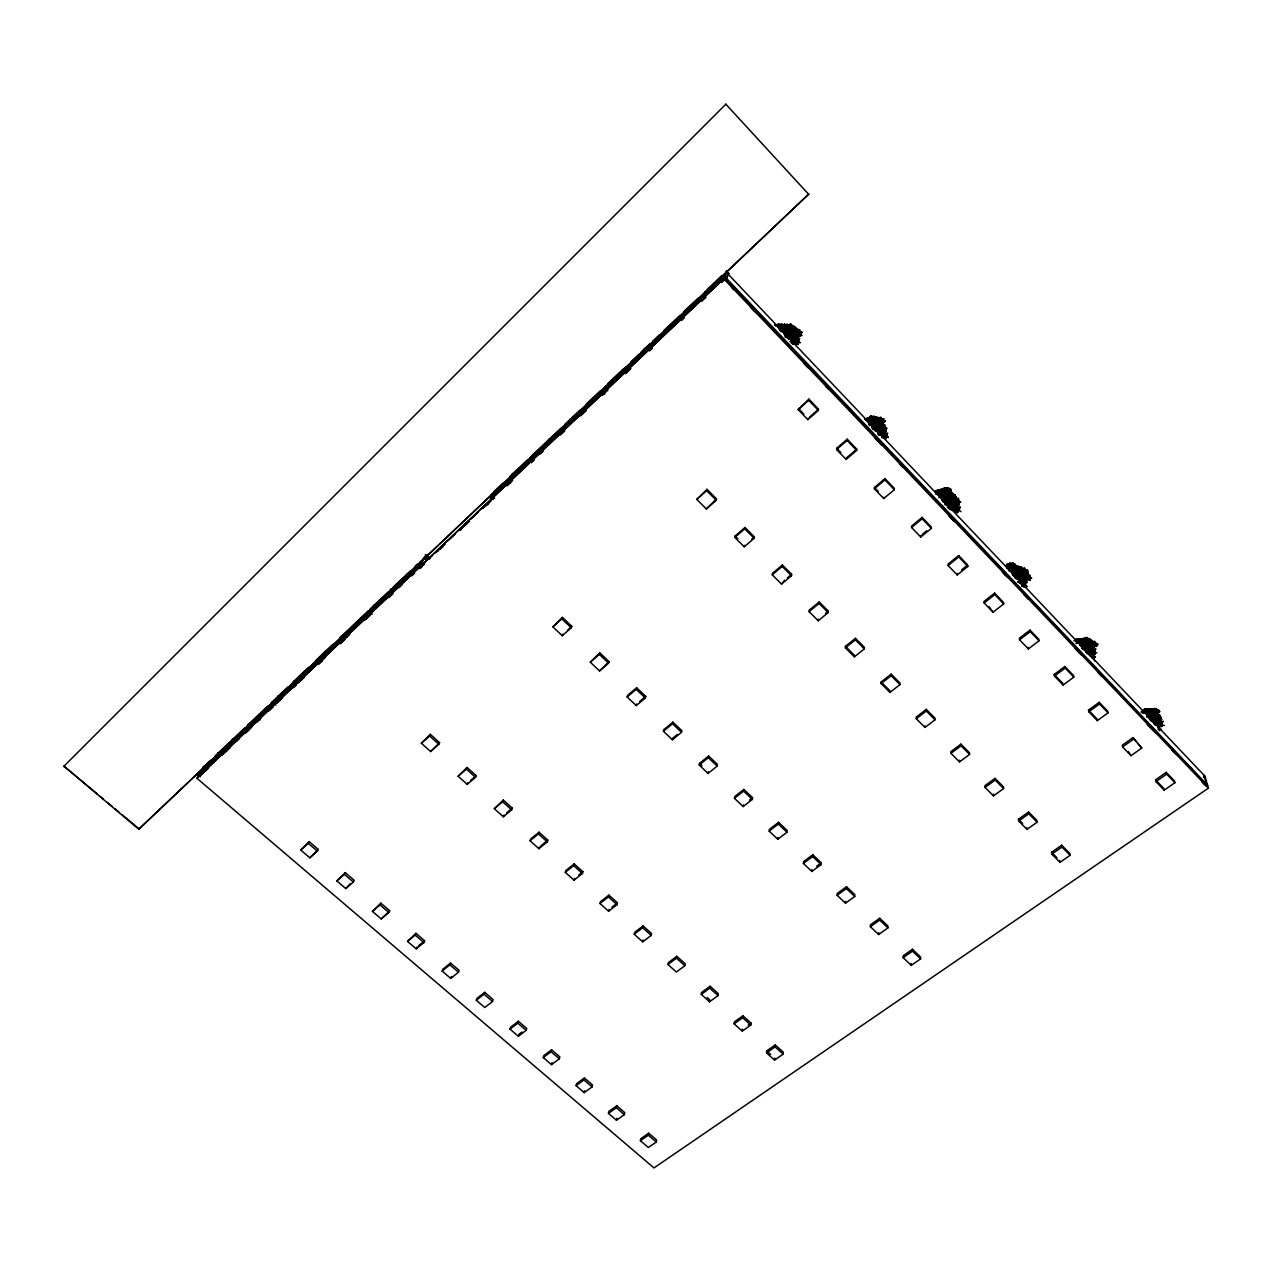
<?xml version="1.0" encoding="UTF-8"?>
<svg xmlns="http://www.w3.org/2000/svg" width="1272" height="1272" viewBox="0 0 1272 1272"><rect width="100%" height="100%" fill="white"/><g stroke="black" fill="none" stroke-linecap="round" stroke-linejoin="round"><path stroke-width="1.5" d="M899.972 684.606L899.972 683L891.147 674.128L881.13 681.967L881.099 683.573L889.939 692.413L899.972 684.606L891.131 675.734L891.147 674.128M1147.36 710.205L1147.137 716.279L1146.931 713.751L1151.112 714.705L1146.962 715.214L1148.171 708.949L1145.134 708.758M1148.743 708.695L1144.132 709.267L1151.319 708.806M1154.579 719.984L1154.499 724.738L1153.307 719.952L1156.137 717.758L1153.354 719.952M894.311 489.704L894.327 488.353L884.978 478.59L874.436 487.478L874.389 488.83L883.738 498.545L894.311 489.704L884.946 479.926L884.978 478.59M784.506 333.55L784.904 327.349M889.939 692.413L889.955 690.791L881.13 681.967M887.92 927.908L887.936 926.032L879.715 918.225L870.43 924.839L870.382 926.716L878.634 934.507L887.92 927.908L879.683 920.101L879.715 918.225M1161.797 726.503C1158.283 714.021 1162.656 733.88 1161.908 723.434C1164.866 717.821 1159.205 726.344 1164.421 725.39M958.452 498.385L959.406 504.157L957.148 500.5M784.84 327.938L784.76 329.082L789.197 328.081L780.229 327.763L784.904 328.987L784.586 332.596L781.914 331.769M881.099 428.743L879.381 431.701L878.109 431.431C885.598 425.897 875.12 431.081 878.427 434.897M797.194 328.876L797.035 332.358L800.136 336.015M878.634 934.507L878.666 932.615M789.992 331.547L789.928 335.108L794.952 332.723L796.908 337.334L793.458 329.273M883.738 498.545L883.77 497.193M784.665 324.869L784.856 325.95L784.745 324.678L787.893 324.487L784.665 324.869L784.808 327.683L789.069 326.666L780.404 326.411M798.132 336.778L795.668 339.449L796.59 344.362L798.053 336.794M943.649 488.512C957.053 489.831 928.449 488.718 950.979 489.243C949.548 489.482 946.336 488.368 948.594 487.907C935.604 488.257 952.235 489.132 951.011 490.435M943.983 500.85L945.191 495.221L941.503 495.126C945.001 500.278 949.707 488.003 944.873 487.717L947.354 489.148M1159.746 725.883L1161.384 719.507L1158.506 721.272C1162.974 733.833 1155.517 717.328 1159.937 722.083M1157.854 725.358C1155.437 722.75 1163.037 714.8 1156.677 720.477L1157.902 725.358L1158.045 721.033L1156.677 720.477M854.752 896.49L854.832 894.645L846.484 886.727L837.23 893.469L837.135 895.313L845.498 903.199L854.752 896.49L846.389 888.556L846.484 886.727M864.356 648.879L864.419 647.321L855.452 638.321L845.467 646.319L845.371 647.877L854.355 656.861L864.356 648.879L855.372 639.864L855.452 638.321M795.08 344.044L796.654 335.681L794.141 338.781C796.733 354.3 794.316 333.614 794.078 338.781M845.498 903.199L845.578 901.355M947.942 499.435L948.992 505.27L946.702 501.852L948.022 499.514L946.67 501.899L947.974 501.184M854.355 656.861L854.434 655.287L845.467 646.319M1022.132 586.265L1022.306 581.399L1026.075 580.255L1023.467 582.497L1022.068 586.249M784.586 323.819L784.904 329.035M793.792 338.591L793.49 343.71L792.551 338.336L795.08 335.061L793.744 338.654L788.402 338.288L790.612 338.082C794.968 331.754 786.748 339.147 790.58 338.082M1080.039 639.371L1080.087 640.547L1084.332 639.673M1080.453 645.922L1080.373 638.894L1077.177 639.069L1083.426 638.639L1077.177 639.164M791.915 343.361L793.41 335.013M784.745 324.678L781.374 324.296M784.506 333.63L784.649 331.118C796.336 330.943 776.779 334.234 788.433 331.515M856.66 450.383L856.724 449.096L847.232 439.174L836.722 448.253L836.61 449.541L846.119 459.43L856.66 450.383L847.136 440.446L847.232 439.174M784.856 325.934L788.64 325.473L784.824 326.666M784.442 334.663L784.538 333.026C792.058 331.928 782.678 336.969 784.617 333.073M1020.923 576.296L1018.188 572.591L1014.817 576.518L1018.268 572.686L1016.503 570.778L1017.155 573.64C1026.281 579.746 1011.908 572.384 1021.003 570.619C1013.514 562.24 1032.069 582.337 1019.874 571.494M821.124 864.594L821.251 862.798L812.776 854.768L803.554 861.653L803.395 863.449L811.87 871.463L821.124 864.594L812.633 856.549L812.776 854.768M846.119 459.43L846.214 458.127L856.724 449.096M953.555 502.154L950.136 504.253L950.136 509.372L953.571 502.074M811.87 871.463L812.013 869.651M828.199 612.595L828.311 611.085L819.2 601.942L809.246 610.115L809.087 611.625L818.214 620.752L828.199 612.595L819.057 603.437L819.2 601.942M939.706 491.755C948.53 488.416 938.609 494.077 935.572 493.107L942.791 489.784L935.445 491.978M935.524 493.043L940.088 492.487L939.563 491.342M796.908 337.334L793.601 333.185L789.864 335.045L793.028 338.638L791.327 334.266L786.684 337.366L791.391 334.409L789.928 331.483M1020.653 583.641L1020.907 580.207L1024.834 578.696L1022.02 581.081L1020.971 583.912M783.123 1054.138L783.298 1052.167L775.268 1044.948L766.698 1050.911L766.507 1052.882L774.537 1060.085L783.123 1054.138L775.077 1046.92L775.268 1044.948M818.214 620.752L818.357 619.226M1082.249 647.448L1084.698 649.499L1087.608 646.733L1086.479 648.815L1087.035 653.442L1086.527 648.8L1085.334 649.022L1087.035 653.442M1086.495 648.927L1084.746 649.404M1143.512 710.205L1147.233 710.523L1147.455 709.538M1143.48 710.11C1161.368 711.302 1146.104 707.089 1147.201 710.205M774.537 1060.085L774.728 1058.113M1096.957 652.981L1088.339 648.8L1090.74 645.969L1089.563 648.863L1090.009 653.554L1088.403 648.593L1086.447 648.863M1022.052 577.186L1018.252 578.681L1022.052 577.186L1019.238 579.173L1018.268 582.258M1094.636 651.407L1093.284 650.485L1095.049 654.46L1094.651 651.264L1095.748 648.958L1093.363 650.453L1095.669 648.974M877.298 420.825L872.64 421.191L872.942 419.235L871.908 425.961L872.846 419.935L877.251 420.873M786.986 832.254L787.161 830.489L778.575 822.332L769.385 829.36L769.163 831.125L777.764 839.25L786.986 832.254L778.369 824.081L778.575 822.332M876.869 417.152L870.525 416.103L873.451 417.423L876.885 417.041L873.626 416.818L873.101 419.378M946.304 491.087L945.812 492.948L942.075 491.215M787.479 336.555L786.112 337.637M1026.059 572.495C1025.598 592.339 1028.953 574.308 1024.151 575.421L1025.995 572.559M1019.206 577.329C1003.942 564.339 1029.223 582.751 1015.819 575.119L1016.821 573.942L1015.533 572.766M1028.062 573.29L1028.174 580.191L1026.091 575.818L1027.999 573.338M1152.019 712.225L1150.937 713.719L1155.66 715.452L1148.918 711.62L1151.001 713.767L1153.609 710.953L1152.003 712.32C1170.256 719.221 1134.529 702.987 1156.836 714.101M777.764 839.25L777.971 837.485M788.37 333.328L788.036 336.317C796.526 342.931 784.315 336.126 789.467 335.331L790.882 339.195M793.458 329.194L793.601 333.264C802.187 335.252 799.547 325.187 798.832 332.183C807.927 341.5 792.885 328.78 802.219 332.326M750.814 1025.073L751.037 1023.117L742.896 1015.803L734.357 1021.893L734.119 1023.833L742.26 1031.131L750.814 1025.073L742.657 1017.743L742.896 1015.803M873.61 416.914L873.848 415.928M1023.722 575.357L1024.087 572.241L1022.259 575.437L1024.358 580.08C1027.522 570.587 1018.157 579.189 1020.303 573.354C1021.941 591.496 1016.519 573.72 1022.259 575.23M818.373 410.411L818.516 409.187L808.865 399.106L798.212 409.616L807.863 419.665L818.373 410.411L808.706 400.314L808.865 399.106M742.26 1031.131L742.482 1029.191M1080.532 638.878L1080.087 639.895L1084.332 639.768M1086.065 637.828C1091.789 634.839 1080.23 649.07 1080.93 643.012L1087.592 645.953L1083.156 644.904L1084.857 641.724L1082.122 639.625L1089.579 643.076M791.454 575.755L791.645 574.292L782.391 565.007L772.47 573.354L772.247 574.817L781.517 584.071L791.454 575.755L782.185 566.453L782.391 565.007M873.419 417.82L869.603 416.978L873.387 417.645L872.91 419.728C888.349 420.094 858.568 415.928 872.91 419.728M807.863 419.665L808.038 418.424M875.263 426.502L872.004 425.373L871.765 427.09L875.263 426.502L871.845 427.074M1021.432 568.218C1004.991 563.448 1022.481 564.593 1015.199 570.778L1012.115 568.87L1019.921 571.494L1021.734 570.301M1084.459 645.715C1082.583 650.326 1091.805 653.363 1084.38 645.651L1084.157 647.941L1087.385 650.405M781.517 584.071L784.554 580.223M752.356 799.42L752.595 797.703L743.866 789.435L734.707 796.606L734.437 798.323L743.166 806.559L752.356 799.42L743.611 791.136L743.866 789.435M885.551 438.904L887.633 433.052L884.851 434.531C887.109 446.202 883.579 430.286 888.301 437.409M876.185 424.45L868.474 423.433L872.131 424.88L872.433 423.369M1157.25 720.063L1153.768 716.279L1154.197 713.369L1157.282 720.047L1153.752 716.168L1152.003 717.058L1154.324 721.208L1152.082 717.122L1150.985 717.853L1154.324 721.208L1151.065 717.917L1151.542 715.341L1152.098 717.249L1150.397 718.569L1154.912 715.993M718.06 995.594L718.33 993.671L710.094 986.245L701.572 992.462L701.27 994.37L709.522 1001.779L718.06 995.594L709.792 988.153L710.094 986.245M1080.071 639.991L1076.048 640.5M784.792 326.491C772.247 323.438 793.315 326.872 780.77 325.139M743.166 806.559L743.42 804.842M709.522 1001.779L709.808 999.856L707.073 997.391M1152.766 714.101L1152.337 716.852L1155.803 720.572L1153.45 716.39L1152.337 716.852L1152.814 714.18L1153.386 716.327M1086.145 652.011L1090.231 650.898M1087.147 652.536L1090.247 650.819M878.857 434.976L879.413 431.669L878.109 431.335M878.109 424.228C874.723 431.001 883.929 424.705 886.838 428.457M886.139 431.224L883.181 433.37L883.69 438.299L886.059 431.24M880.606 427.042C878.602 412.828 887.665 443.88 880.669 426.979M877.028 418.17L883.452 423.481L878.984 421.318L877.044 418.075L880.001 420.523M879.063 421.175L880.017 420.428M882.227 436.185L882.704 433.1L881.448 432.448L884.549 429.888L882.704 433.1M950.057 500.405L951.233 497.05L952.553 504.809C946.956 499.308 953.936 496.875 954.286 504.587L952.967 496.589L951.774 500.023L948.292 500.961L950.788 505.063L949.548 498.02L948.356 501.041L949.659 500.643L945.35 502.71L949.691 500.627M656.273 1142.018L656.622 1139.998L648.688 1133.193L640.786 1138.71L640.404 1140.73L648.338 1147.519L656.273 1142.018L648.338 1135.212L648.688 1133.193M881.973 431.653L879.032 427.297L882.005 431.669L880.24 426.995L875.899 428.505C882.386 441.909 875.422 417.2 875.995 428.537M1155.803 713.195L1155.294 715.945L1158.697 719.729L1155.803 713.195L1158.697 719.729L1155.294 715.945L1156.487 715.929M787.972 325.314L795.731 328.876L789.276 324.408L791.582 327.381L790.564 328.51L787.988 325.219M795.048 330.195C787.591 330.688 792.09 323.533 795.731 328.876M684.845 965.702L685.179 963.826L676.815 956.29L668.341 962.634L667.991 964.51L676.354 972.015L684.845 965.702L676.481 958.166L676.815 956.29M1014.738 564.895L1006.47 566.39L1014.754 564.8L1010.62 565.293L1010.779 566.12M717.201 766.11L717.503 764.44L708.647 756.045L699.52 763.359L699.202 765.029L708.059 773.408L717.201 766.11L708.345 757.715L708.647 756.045M754.137 538.31L754.391 536.911L744.979 527.467L735.105 536.005L734.818 537.404L744.231 546.817L754.137 538.31L744.708 528.866L744.979 527.467M800.136 342.74L794.475 338.861L798.323 341.214M798.18 341.23L799.516 338.384L798.196 344.632L797.067 340.34L798.371 341.15M800.168 342.581L797.067 340.34M708.059 773.408L708.361 771.722M951.043 490.34L947.147 489.688L947.894 488.496M1145.881 711.461L1142.256 712.908M1094.222 643.314L1094.667 641.279C1103.428 651.566 1088.816 640.691 1095.637 643.6C1079.658 639.403 1100.948 657.878 1088.673 641.168C1088.737 649.372 1087.799 641.215 1081.375 641.12L1083.998 643.171L1088.689 644.395M744.231 546.817L744.502 545.402M943.665 501.486L944.062 499.61L946.368 501.104L943.697 501.438L942.139 500.135C945.621 497.288 943.808 504.396 942.139 500.135M138.759 829.233L808.738 194.123L138.759 829.233L63.918 766.157L96.974 793.728M624.377 1114.654L624.775 1112.65L616.761 1105.766L608.875 1111.394L608.445 1113.382L616.475 1120.25L624.377 1114.654L616.348 1107.753L616.761 1105.766M873.371 417.741C882.339 417.932 871.956 419.299 869.603 417.073L873.212 418.313L872.958 419.649L868.951 418.138M616.475 1120.25L616.888 1118.247M1021.48 568.123L1013.402 566.422L1016.455 568.218L1018.443 566.724L1021.591 567.423L1015.803 565.372M651.185 935.397L651.566 933.553L643.076 925.921L634.633 932.376L634.219 934.22L642.71 941.837L651.185 935.397L642.694 927.765L643.076 925.921M944.555 497.288C941.582 501.152 953.507 498.958 944.555 497.288L944.237 499.053L941.646 497.527L940.151 492.757L944.253 491.867L940.517 493.918L939.261 490.96L942.695 501.104M947.99 503.887C944.826 503.362 950.518 503.792 947.417 506.606L949.675 502.456M1156.391 722.703L1153.466 723.021M642.71 941.837L643.107 939.976M947.02 489.513L948.626 487.748M681.538 732.306L681.887 730.669L672.904 722.146L663.809 729.619L663.428 731.257L672.427 739.748L681.538 732.306L672.538 723.784L672.904 722.146M1014.5 576.9L1014.865 575.198L1017.298 578.203M1091.042 640.977L1086.606 639.848L1087.401 639.371C1100.089 645.238 1075.889 634.108 1087.401 639.371M882.227 426.995C881.957 415.817 887.236 440.192 883.213 427.249L882.068 427.074L884.946 431.001M672.427 739.748L672.793 738.11L677.34 734.389M592.084 1086.924L592.529 1084.952L584.389 1077.972L576.534 1083.696L576.073 1085.668L584.198 1092.632L592.084 1086.924L583.928 1079.928L584.389 1077.972M584.198 1092.632L584.659 1090.661M1152.798 708.631L1158.872 712.082L1152.798 708.631L1158.872 712.082L1154.435 710.507L1155.469 710.062M1148.886 718.124L1151.033 720.509L1157.091 720.747L1151.748 720.191L1154.451 718.171M1151.748 720.191L1154.483 718.251M1159.412 721.733C1167.569 726.789 1151.605 717.472 1159.476 721.828M716.216 500.278L716.534 498.926L706.978 489.338L696.786 499.403L706.342 508.959L716.216 500.278L706.644 490.674L706.978 489.338M789.451 335.395L788.29 333.264M617.031 904.662L617.477 902.85L608.875 895.122L600.463 901.705L600.002 903.518L608.604 911.229L617.031 904.662L608.413 896.919L608.875 895.122M608.604 911.229L609.05 909.416M1013.848 576.025L1015.199 571.192L1011.908 570.683L1014.69 572.48L1018.999 573.036L1011.908 570.683M706.342 508.959L716.534 498.926M948.403 503.839L949.771 504.141L948.578 508.673L948.483 503.919C957.101 499.196 945.08 505.286 951.885 504.73M559.346 1058.829L559.839 1056.889L551.603 1049.813L543.78 1055.649L543.255 1057.589L551.492 1064.648L559.346 1058.829L551.094 1051.737L551.603 1049.813M551.492 1064.648L552 1062.692M645.333 697.994L645.747 696.404L636.636 687.755L627.573 695.387L627.128 696.977L636.254 705.594L645.333 697.994L636.191 689.329L636.636 687.755M1017.87 574.721L1014.515 572.893L1014.086 574.419L1017.823 574.674M1089.563 648.863L1088.355 648.688M1156.9 715.977L1157.568 713.576C1160.907 717.01 1154.642 715.723 1158.22 716.152M636.254 705.594L636.684 703.988M948.673 505.286L944.985 504.777M942.043 491.151L950.454 493.17L946.114 491.739L945.001 495.206L948.944 496.843L944.73 496.78M582.401 873.498L582.894 871.733L574.181 863.879L565.802 870.589L565.277 872.369L574.006 880.192L582.401 873.498L573.672 865.644L574.181 863.879M574.006 880.192L574.515 878.411M950.041 505.7L947.211 505.588M526.163 1030.352L526.719 1028.444L518.372 1021.273L510.581 1027.219L510.008 1029.128L518.356 1036.283L526.163 1030.352L517.799 1023.165L518.372 1021.273M960.312 507.226L957.196 508.259C954.795 521.568 963.604 500.103 958.468 509.531M518.356 1036.283L518.912 1034.359L522.045 1031.989M953.221 505.382L951.822 504.92L955.383 502.599L951.838 510.088L951.933 504.745L945.35 503.871M1018.49 566.581L1019.413 566.597M873.641 416.707L873.435 417.518L870.525 416.103M1018.045 576.152L1018.506 574.642L1016.694 576.725L1018.777 580.366L1018.157 576.2L1016.694 576.725M953.603 510.867L954.922 506.51L953.587 505.668C954.604 519.087 950.582 502.774 957.116 503.633L954.954 506.51M955.511 511.726L958.77 505.175L956.83 507.862L955.352 506.812L958.691 505.191C952.14 503.919 956.989 519.485 955.352 506.812M608.572 663.157L609.065 661.615L599.796 652.838L590.272 662.171L599.541 670.916L608.572 663.157L599.303 654.365L599.796 652.838M1014.69 572.48L1015.104 571.176M726.264 279.22L726.519 278.409M724.833 274.211L723.768 277.566L725.771 279.681L726.757 278.759L728.347 273.719L726.344 271.62L724.452 277.312L491.135 498.195L494.84 491.072M726.423 271L728.745 273.734L726.36 271.222M547.278 841.889L547.835 840.156L538.994 832.19L530.647 839.043L530.074 840.776L538.915 848.71L547.278 841.889L538.422 833.923L538.994 832.19M726.058 279.013L727.663 273.973M727.441 274.832L728.824 273.512M1090.47 640.77L1094.365 647.035L1090.549 643.632L1090.486 640.675L1091.964 643.266L1090.613 643.6M599.541 670.916L609.065 661.615M492.55 1001.493L493.154 999.601L484.68 992.335L476.936 998.409L476.3 1000.285L484.775 1007.535L492.55 1001.493L484.06 994.211L484.68 992.335M196.858 778.226L724.595 277.98L1207.764 785.953L1208.4 788.147L653.967 1167.935L196.858 778.226L724.595 277.98M879.27 429.014L876.408 431.288L881.114 432.194L882.863 429.062L879.747 431.908L886.155 435.628L881.989 432.575L877.68 431.478L879.254 428.903L877.68 431.367L875.486 431.335M879.747 431.908L880.097 435.374M1084.157 647.941L1085.223 646.733M538.915 848.71L539.487 846.977M874.325 429.459L875.2 426.788L874.405 429.538L875.613 428.743L876.535 431.399M946.479 501.407L944.985 502.901L946.416 501.311M1082.838 645.858L1081.916 648.545L1083.887 643.616L1082.981 645.922M1020.621 567.566C1031.687 582.926 1025.025 568.377 1021.321 570.587L1020.653 567.487M1021.416 570.46L1025.391 573.608M1026.981 586.551L1024.946 584.118L1023.865 587.267L1023.753 582.878L1027.219 582.337L1024.866 584.23L1021.289 580.43L1016.312 578.537L1020.542 577.043M950.454 493.17L945.684 492.964L946.114 491.739M950.295 495.571C964.621 505.7 936.542 482.231 954.429 498.354M1019.572 583.005C1018.395 579.269 1029.239 575.23 1019.572 579.348L1017.028 578.474M1085.684 646.446L1085.62 643.712L1086.86 645.476L1085.684 646.446L1089.229 649.436L1085.62 646.383L1086.797 645.413L1089.245 649.404M1083.029 649.245L1086.813 645.397L1089.229 649.436M702.939 297.282L704.736 292.115M703.909 296.376L705.69 291.209M1086.288 647.655L1083.029 645.365L1082.424 646.923L1086.256 647.623M1088.848 644.22L1090.168 643.648L1088.896 644.236M1153.577 711.064L1156.9 709.951L1159.698 711.382L1156.82 709.935L1155.771 710.062L1159.698 711.382M458.461 972.237L459.128 970.393L450.542 963.015L442.831 969.2L442.147 971.061L450.733 978.407L458.461 972.237L449.875 964.86L450.542 963.015M450.733 978.407L451.401 976.546M511.646 809.835L512.266 808.118L503.299 800.04L494.347 808.738L503.33 816.783L511.646 809.835L502.663 801.742L503.299 800.04M884.565 424.832L883.69 427.297L886.298 430.683L884.66 424.784L883.69 427.297L886.695 428.521M784.808 327.683L780.388 326.332M571.271 627.796L571.812 626.301L562.415 617.381L552.859 626.826L562.272 635.714L571.271 627.796L561.842 618.876L562.415 617.381M503.33 816.783L503.951 815.082M683.334 315.838L685.306 310.527M682.396 316.744L684.368 311.433M562.272 635.714L562.828 634.203M1094.047 647.416L1092.934 650.199C1095.59 659.389 1088.339 647.861 1093.968 647.448M1091.471 640.357L1086.097 637.733M1149.824 719.109L1150.572 717.106L1149.713 719.093L1150.778 718.155L1152.814 721.908L1150.826 720.032M1092.378 646.415L1089.977 648.958L1091.583 653.76L1091.217 649.372L1092.314 646.462M423.91 942.584L424.625 940.771L415.928 933.298L407.517 941.423L416.214 948.864L423.91 942.584L415.213 935.111L415.928 933.298M662.092 335.951L665.177 329.607L663.046 335.061M1087.051 639.514L1088.562 639.021L1087.703 639.164M793.998 340.658L789.864 341.723M416.214 948.864L416.946 947.052M1155.819 709.983L1154.722 708.44L1158.744 709.999M1156.9 709.744L1154.69 708.536M875.629 419.203L877.76 422.495L878.698 421.477L875.629 419.203L882.212 424.768L877.712 422.511L882.657 419.172L880.447 417.121L881.528 419.665L885.201 421.207L881.655 419.506M877.839 422.558L875.104 425.659L879.286 427.551L876.122 424.323L879.445 421.016M475.505 777.303L476.189 775.634L467.078 767.445L458.111 776.238L467.222 784.395L475.505 777.303L466.395 769.099L467.078 767.445M467.222 784.395L467.905 782.725M642.074 354.92L645.302 348.464L642.996 354.045M645.302 348.067L643.982 349.323M791.582 327.381L789.276 324.408M1155.707 715.802L1153.752 716.247L1159.985 716.82L1161.686 719.38L1158.585 716.327C1159.142 712.256 1163.737 723.768 1159.444 714.562L1158.585 716.327L1159.857 716.899M946.209 491.453C965.082 492.057 924.442 487.764 950.868 491.644M948.292 500.961L949.548 498.02M1088.466 639.069L1091.503 640.261M1089.897 639.116L1088.371 639.116L1089.961 638.973M388.898 912.533L389.661 910.736L380.853 903.168L372.41 911.388L381.234 918.925L388.898 912.533L380.058 904.948L380.853 903.168M622.294 373.65L625.665 367.067L623.201 372.776M884.438 422.304C881.178 423.592 876.217 413.082 880.319 420.301L884.438 422.304L878.65 417.375M881.273 419.744L880.319 420.301M381.234 918.925L389.661 910.736M791.677 334.313C782.964 332.326 799.102 319.208 787.463 332.978L791.709 334.361L788.274 331.626L785.651 336.492L787.034 334.011M789.689 329.846L790.373 328.685C780.579 324.058 793.299 327.826 789.578 329.782L786.859 326.443M1149.761 715.993L1149.014 717.551L1147.789 715.85C1151.033 715.103 1155.962 721.51 1149.077 717.535L1147.789 715.85M871.32 420.046L867.552 421.7L871.32 420.046L869.126 421.795M949.039 496.366L947.529 497.813L950.677 501.136M603.659 391.283L606.283 385.448M605.377 386.291L602.753 392.142L604.741 394.129M1080.548 639.037L1076.43 639.593L1083.983 639.037L1080.262 639.021L1080.071 640.643L1076.017 640.42M438.84 744.295L439.571 742.673L430.333 734.357L421.35 743.245L430.604 751.545L438.84 744.295L429.586 735.963L430.333 734.357M957.641 504.3L955.192 500.119C956.608 488.877 959.629 514.874 955.352 500.039M430.604 751.545L439.571 742.673M584.357 409.552L587.139 403.59L583.466 410.411M725.883 104.24L808.69 194.346M782.63 326.459L779.211 328.51L781.167 331.42L783.918 329.989M873.101 418.774L877.41 419.426M951.218 506.383L948.165 506.383M947.481 503.887L949.787 504.125M1087.957 648.593C1083.665 647.257 1092.505 660.422 1086.844 648.752L1089.15 646.081L1087.989 648.672L1088.482 653.458L1091.662 651.614M353.377 882.053L354.22 880.288L345.269 872.608L336.826 880.924L345.761 888.587L353.377 882.053L344.426 874.357L345.269 872.608M954 506.018L951.885 504.777L960.964 511.694M956.385 507.448L958.659 509.404L957.132 508.243L957.578 512.616M345.761 888.587L350.404 883.563M564.418 428.441L568.218 421.509L565.309 427.599M545.608 446.265L549.536 439.222L546.483 445.438M549.536 438.856L548.439 439.746M788.894 338.193C790.548 333.328 789.753 339.354 787.575 338.257L789.896 336.19M1086.606 639.848L1084.459 638.035L1086.67 639.673M527.88 463.04L531.092 456.712M527.021 463.851L530.233 457.523M1150.015 715.548L1150.731 714.164L1154.34 717.01L1149.999 715.516L1148.218 713.544L1150.763 714.18L1149.459 716.502M940.596 493.838L937.448 494.204M509.516 480.434L512.855 473.995L508.657 481.245L510.628 483.137M317.38 851.143L318.27 849.426L309.207 841.635L300.733 850.046L309.812 857.805L317.38 851.143L308.301 843.352L309.207 841.635M1084.475 640.818C1079.053 641.327 1070.674 640.754 1080.103 641.756L1084.507 640.754M309.812 857.805L318.27 849.426M944.985 502.901L947.147 505.318L946.241 502.138M1020.605 582.099L1017.505 581.733M490.944 498.02L724.515 276.294L1207.573 785.285L1206.126 786.287M491.835 494.522L490.054 497.861L494.919 490.356M491.898 493.933L490.34 496.843L492.614 494.697M1013.402 566.422C1031.958 572.193 1016.932 569.649 1013.402 566.326M1016.9 567.646L1017.616 567.058L1016.551 567.9M1083.998 643.171L1084.603 642.058L1088.657 644.395L1090.994 648.529L1087.258 645.174M460.464 530.456L462.324 527.053M786.128 335.331L785.222 336.905L786.128 335.331L788.004 337.462M946.766 490.229L947.211 489.37M875.613 428.743L875.2 426.788M791.931 326.952C795.429 324.058 793.251 327.763 790.707 324.058M437.711 551.65L439.269 548.868M944.571 497.909L945.096 495.221M1015.151 566.279L1006.645 567.869L1015.183 566.199L1010.858 566.597L1011.812 571.494L1015.406 570.047L1011.494 569.92M423.64 564.736L426.82 559.171M420.507 564.704L421.159 563.576L199.052 773.917M787.273 333.471C781.119 328.128 787.813 337.191 790.023 335.792M420.539 561.572L418.758 564.657L420.921 562.622L423.576 565.118M420.889 568.059L418.393 565.738L420.937 561.318M423.576 557.995L418.393 565.738M403.812 580.509L407.104 574.88M403.017 581.256L407.135 574.213M1157.79 723.593L1154.785 724.022M386.132 597.252L391.14 589.381L386.927 596.504M391.299 588.729L390.186 589.779M798.641 336.667C794.141 336.412 795.429 323.056 795.382 332.676L798.641 336.667L795.334 328.764M793.028 326.045L796.081 327.667L792.424 326.634L790.755 323.963M373.427 605.822L374.525 604.772M369.452 613.056L374.556 605.106L370.216 612.325L372.14 614.074M353.711 627.955L358.148 620.657M1020.398 575.564L1022.163 572.543L1022.481 580.143L1020.414 575.548L1021.782 575.278M352.948 628.67L357.384 621.372M1087.496 652.663L1088.482 653.522L1085.7 651.884L1093.046 658.499C1098.579 653.808 1092.044 661.345 1091.917 656.972M336.635 644.109L341.945 636.016L337.398 643.394M341.914 635.698L341.039 636.382M321.26 658.673L325.902 651.216L320.512 659.389L322.42 661.09M325.886 650.898L325.028 651.566M304.565 674.478L309.319 666.926M305.312 673.778L309.112 667.736M1090.374 641.962L1083.156 638.56L1090.422 641.883L1085.7 640.579M288.808 689.408L294.389 681.092L289.539 688.708M277.837 696.452L278.854 695.466M273.226 704.163L277.185 698.01M1022.291 575.23C1024.978 574.117 1038.079 581.431 1028.094 576.502C1031.926 570.015 1029.541 586.281 1029.779 577.059M1021.241 580.573L1019.588 579.253M1023.006 582.178L1024.978 584.261M957.053 500.548L958.532 498.354M257.819 718.76L263.558 710.317L258.534 718.076L260.41 719.729M872.91 429.205L876.233 424.435L872.131 424.88M872.99 429.173L876.122 424.323L873.387 422.702L875.184 425.707L876.154 424.387M242.57 733.181L248.406 724.674L243.27 732.513M232.379 739.525L233.38 738.587M227.497 747.459L233.412 738.889L232.712 739.557M944.349 502.154L945.191 500.85L947.258 503.251L944.349 502.154L944.412 500.357L942.329 499.976M944.444 502.186L945.271 500.818L944.301 500.198L942.743 501.661L944.206 500.198M212.583 761.578L218.593 752.945L213.283 760.91M218.546 752.642L217.798 753.231M951.488 495.126C945.144 485.681 962.952 505.207 951.536 495.031M199.879 776.286L206.048 770.228M203.759 767.334L198.368 775.364L420.714 564.879M201.453 771.357L198.623 775.586M1026.679 572.941C1020.78 570.508 1020.255 562.717 1026.615 573.004M1093.761 643.282L1092.378 643.298L1095.971 646.478L1092.489 640.706L1092.378 643.298L1093.761 643.282L1095.908 646.542M881.528 419.665L884.12 418.631M946.734 498.926C951.377 492.9 938.927 509.309 947.688 497.924L945.509 495.985L946.734 498.926L950.677 501.184M778.591 323.708C778.909 327.333 774.584 324.948 776.89 325.998M1157.87 713.036L1154.149 710.587L1153.179 711.255L1157.902 712.972M1153.179 711.255L1151.239 709.092L1154.149 710.587L1151.239 709.092M882.529 419.076L885.201 421.207M950.566 495.38L953.777 494.808L952.203 494.951M1084.762 641.756L1085.461 640.834L1089.627 643.028M1024.198 575.405L1026.297 580.08M1016.36 576.963L1014.913 577.615M790.961 338.161L791.613 341.596L790.961 338.161L793.41 334.934M951.79 499.912L958.484 501.089L956.083 500.246M953.936 500.039L956.115 500.389M1027.744 570.381L1025.518 570.031L1024.358 567.757L1024.421 569.967C1036.521 575.914 1014.786 566.533 1027.649 570.269M954.827 500.023L953.443 499.928C958.452 515.748 954.35 487.303 953.443 499.928M1091.042 643.378L1098.197 644.093M777.987 326.999L781.596 325.123L779.005 328.208L778.194 327.19L780.261 324.328M952.124 492.518C963.683 506.018 946.463 486.874 952.728 494.856M1078.64 641.024L1076.16 643.537M881.766 427.026L880.542 427.058M1085.763 651.98L1088.705 650.58L1085.763 651.757M1091.169 656.002L1087.401 652.79L1091.694 651.55M875.979 431.288L877.33 429.538L876.058 431.256M1093.046 658.355L1095.112 661.249M953.777 494.808L956.194 496.955M1015.819 575.183L1016.821 574.006M780.865 331.054L783.473 328.001L780.181 329.846M793.601 333.264L800.199 332.246L801.583 335.315M1018.554 574.737L1016.757 576.804L1018.157 576.2L1018.777 580.366M782.662 326.395L779.927 329.543L778.671 327.81L781.008 331.531M881.003 426.915C877.426 430.731 880.065 418.25 880.224 427.074M1086.829 648.672L1089.15 646.081M953.666 494.697L955.367 494.967L952.664 494.935M1025.677 569.951L1024.501 569.888M1083.124 649.245L1086.876 645.429M1152.925 711.43C1150.031 713.672 1156.009 709.41 1156.804 714.133M1157.568 713.576L1160.144 719.523L1158.156 716.216M1085.429 649.086L1087.655 646.828M63.6 766.555L725.962 104.066M1157.695 716.216L1155.612 715.898M1073.997 641.04L1076.509 638.703M800.215 335.983L798.482 332.135L797.035 332.358M204.124 766.189L202.9 767.477L210.691 760.1M248.596 724.022L247.372 725.326L267.947 705.928M511.789 474.504L512.998 473.359M215 756.013L244.971 727.711M271.015 702.907L288.06 686.848M292.56 682.492L308.349 667.514M315.536 660.693L332.771 644.363M339.783 637.828L368.514 610.592M370.12 608.954L388.628 591.528M393.096 587.171L410.172 571.096M414.64 566.755L417.502 564.021M423.735 558.122L424.88 557.041L427.185 559.187L425.055 556.723L424.546 557.47L426.724 559.505M495.555 490.149L502.885 483.09M510.088 476.269L527.355 459.892M531.664 455.789L561.795 427.36M564.784 424.403L580.509 409.616M586.376 403.94L600.67 390.504M607.968 383.46L623.805 368.451M630.912 361.836L639.546 353.648M641.072 352.074L649.706 343.885M652.504 341.357L659.707 334.536M664.016 330.45L679.868 315.424M684.257 311.131L698.582 297.68M707.216 289.491L721.685 275.658M203.234 767.493L203.918 766.857L197.844 775.538L420.921 564.323L424.896 557.375L424.101 558.138M278.171 696.468L278.886 695.784L273.941 703.48L275.849 705.149M490.515 498.417L724.738 276.644L726.757 278.759M727.377 274.641L728.347 273.719M723.323 278.918L724.722 277.598M1089.977 648.958L1091.217 649.372M428.235 559.489L432.528 555.435M435.374 552.732L443.944 544.639M448.237 540.584L455.376 533.827M459.653 529.772L466.792 523.015M471.069 518.96L478.208 512.218M482.501 508.164L491.056 500.055M221.9 755.25L227.656 749.796M236.306 741.624L239.184 738.889M244.955 733.435L249.264 729.349M256.467 722.544L260.792 718.457M276.644 703.464L282.4 698.01M298.252 683.016L304.008 677.563M318.429 663.936L325.632 657.131M340.037 643.505L347.24 636.684M364.523 620.338L368.848 616.252M399.09 587.632L401.984 584.897M419.267 568.552L423.592 564.466M439.428 549.472L445.2 544.019M459.605 530.392L466.808 523.587M482.66 508.593L488.416 503.14M507.146 485.427L510.024 482.692M540.282 454.088L543.16 451.353M560.443 435.008L564.768 430.922M580.62 415.928L586.376 410.474M602.228 395.481L607.984 390.027M625.283 373.682L629.592 369.596M681.458 320.528L684.336 317.809M701.635 301.448L705.944 297.362M721.796 282.384L724.674 279.649M205.651 770.832L208.529 768.113M225.828 751.752L230.153 747.666M246.005 732.672L251.776 727.218M269.076 710.857L273.401 706.755M293.578 687.675L296.455 684.956M346.906 637.224L349.784 634.505M365.652 619.512L371.408 614.058M388.707 597.697L393.032 593.611M411.778 575.882L414.656 573.147M466.538 524.08L469.432 521.345M486.731 504.984L491.056 500.898M506.908 485.904L512.664 480.45M531.41 462.722L534.288 460.003M626.54 372.744L630.864 368.657M649.61 350.929L652.488 348.194M318.954 664.016L321.816 661.313M340.483 643.664L344.776 639.593M872.846 420.046C859.824 417.693 881.432 423.862 868.538 419.617M791.343 327.635L795.111 330.132M1085.652 640.643L1086.399 639.848M300.733 850.046L308.301 843.352M421.35 743.245L429.586 735.963M552.859 626.826L561.842 618.876M696.786 499.403L706.644 490.674M798.212 409.616L808.706 400.314M567.964 629.688L571.812 626.301M809.342 417.264L818.516 409.187M941.773 497.845L942.139 499.483C949.246 496.605 936.192 500.421 944.714 497.702M797.162 340.34L799.516 338.384M336.826 880.924L344.426 874.357M458.111 776.238L466.395 769.099M590.272 662.171L599.303 654.365M734.818 537.404L744.708 528.866M836.61 449.541L847.136 440.446M470.672 780.372L476.189 775.634M751.561 539.328L754.391 536.911M795.398 341.707L791.152 342.915M869.285 425.738L872.131 423.369L868.808 424.45M372.41 911.388L380.058 904.948M494.347 808.738L502.663 801.742M627.128 696.977L636.191 689.329M772.247 574.817L782.185 566.453M874.389 488.83L884.946 479.926M506.717 812.76L512.266 808.118M639.705 701.46L645.747 696.404M787.384 577.854L791.645 574.292M922.121 517.386L911.531 526.067L911.563 527.483L920.753 537.038L931.358 528.389L931.311 526.99L922.121 517.386L922.152 518.769L931.358 528.389M407.517 941.423L415.213 935.111M530.074 840.776L538.422 833.923M663.428 731.257L672.538 723.784M809.087 611.625L819.057 603.437M911.563 527.483L922.152 518.769M418.472 945.796L424.625 940.771M540.87 845.832L547.835 840.156M825.464 613.422L828.311 611.085M922.232 534.399L926.779 530.694M866.009 419.585L869.507 418.154L866.741 420.396L864.594 418.981M958.659 555.546L948.053 564.053L948.133 565.515L957.196 574.928L967.817 566.453L967.706 564.991L958.659 555.546L958.77 556.993L967.817 566.453M442.147 971.061L449.875 964.86M565.277 872.369L573.672 865.644M699.202 765.029L708.345 757.715M845.371 647.877L855.372 639.864M948.133 565.515L958.77 556.993M578.696 875.072L582.894 871.733M961.648 569.824L966.195 566.199M869.714 423.242L871.797 421.573M876.392 431.192L879.254 428.903M994.625 593.118L983.987 601.433L984.146 602.944L993.05 612.214L1003.703 603.93L1003.529 602.419L994.625 593.118L994.799 594.612L1003.703 603.93M476.3 1000.285L484.06 994.211M600.002 903.518L608.413 896.919M734.437 798.323L743.611 791.136M881.099 683.573L891.131 675.734M984.146 602.944L994.799 594.612M611.848 907.222L617.477 902.85M749.526 800.072L752.595 797.703M926.286 709.394L916.253 717.074L916.269 718.728L924.983 727.425L935.047 719.793L935 718.139L926.286 709.394L926.334 711.048L935.047 719.793M1030.034 630.085L1019.365 638.242L1019.572 639.8L1028.348 648.927L1039.033 640.802L1038.795 639.244L1030.034 630.085L1030.256 631.643L1039.033 640.802M510.008 1029.128L517.799 1023.165M634.219 934.22L642.694 927.765M769.163 831.125L778.369 824.081M916.269 718.728L926.334 711.048M1019.572 639.8L1030.256 631.643M960.901 744.136L950.836 751.657L950.931 753.342L959.501 761.912L969.598 754.439L969.471 752.738L960.901 744.136L961.012 745.821L969.598 754.439M1054.202 674.462L1064.887 666.48L1073.504 675.496L1073.807 677.117L1063.106 685.052L1054.456 676.068L1054.202 674.462L1062.82 683.43L1063.106 685.052M543.255 1057.589L551.094 1051.737M667.991 964.51L676.481 958.166M803.395 863.449L812.633 856.549M950.931 753.342L961.012 745.821M1054.456 676.068L1065.157 668.086L1064.887 666.48M816.624 866.216L819.709 863.942M776.159 325.632L774.616 324.757L776.079 325.648L778.623 323.804M995.006 778.353L984.91 785.714L985.053 787.447L993.512 795.89L1003.608 788.561L1003.449 786.827L995.006 778.353L995.165 780.086L1003.608 788.561M1088.498 710.126L1099.199 702.319L1107.689 711.191L1108.039 712.861L1097.323 720.636L1088.816 711.795L1088.498 710.126L1096.989 718.95L1097.323 720.636M576.073 1085.668L583.928 1079.928M701.27 994.37L709.792 988.153M837.135 895.313L846.389 888.556M985.053 787.447L995.165 780.086M1088.816 711.795L1099.533 703.973L1099.199 702.319M800.136 332.087L802.282 332.485M949.961 495.746L949.023 496.493L947.576 493.218C961.235 504.634 942.934 495.81 952.108 495.062M1018.475 819.263L1028.587 812.045L1036.903 820.392L1037.125 822.189L1026.997 829.36L1018.681 821.044L1018.475 819.263L1022.64 823.413M1132.97 737.601L1122.254 745.249L1122.635 746.95L1131.015 755.663L1141.747 748.063L1132.97 737.601L1141.747 748.063M608.445 1113.382L616.348 1107.753M734.119 1023.833L742.657 1017.743M870.382 926.716L879.683 920.101M1018.681 821.044L1028.794 813.826L1028.587 812.045M1122.635 746.95L1133.368 739.302M748.19 1025.137L751.037 1023.117M1152.845 719.252L1150.254 720.668L1152.798 719.157M1026.17 575.803L1027.601 576.296M912.469 949.294L903.168 955.781L903.168 957.673L911.293 965.353L920.61 958.897L920.578 956.989L912.469 949.294L912.485 951.186L920.61 958.897M1051.547 852.319L1061.675 845.26L1069.879 853.48L1070.149 855.309L1060.005 862.337L1051.801 854.148L1051.547 852.319L1057.016 857.773M1155.517 779.831L1166.249 772.358L1174.485 780.96L1174.946 782.709L1164.182 790.166L1155.946 781.596L1155.517 779.831L1163.753 788.402L1164.182 790.166M640.404 1140.73L648.338 1135.212M766.507 1052.882L775.077 1046.92M903.168 957.673L912.485 951.186M1051.801 854.148L1061.945 847.072L1061.675 845.26M1155.946 781.596L1166.694 774.107L1166.249 772.358M1091.471 656.495C1100.344 653.347 1086.511 654.015 1091.408 656.479M485.459 505.811L488.528 503.696M1203.471 777.128L1204.902 776.143L726.407 272.319M439.778 549.027L442.64 547.087M780.229 324.233L777.16 326.204L778.019 327.095M956.608 500.405L955.272 500.087M1141.477 712.113L1144.148 710.301L1141.063 711.938M1014.977 577.711L1016.805 576.486M1093.061 652.79L1089.945 654.842L1088.816 653.808L1092.998 652.822M884.835 427.63L880.924 426.979M941.98 498.322C940.66 492.359 940.898 500.055 944.603 497.336M939.118 490.626C948.896 485.999 927.67 493.997 938.736 490.086L935.572 490.913M944.746 495.46L938.831 497.638M777.367 326.491L778.846 327.842L777.51 326.395M800.056 332.326L799.166 329.384M1027.124 576.2L1024.739 575.516M881.56 432.416L881.909 437.711M882.752 433.116L881.496 432.448L881.973 437.727M941.105 495.46L944.651 493.488L937.909 495.412M1159.11 724.992L1156.153 725.326M1158.967 730.748L1161.543 729.365L1157.743 729.079M942.775 489.672L939.611 491.533L939.197 490.722L935.413 491.882M1151.446 712.892L1143.21 712.892L1151.494 712.861M940.088 492.487L943.633 490.595M877.171 428.092C872.91 430.016 879.652 425.707 878.761 432.385M869.507 418.154L866.216 419.855L868.235 417.868L865.485 419.203L866.502 420.046M1084.444 642.217L1076.144 643.012M794.539 338.988L790.484 338.193M1080.262 643.155L1084.491 642.201M946.352 503.776L947.561 503.315M1018.522 572.321L1017.695 569.204L1022.513 575.294L1018.475 572.257L1021.813 570.413M1015.358 577.377L1019.985 575.628L1018.522 575.993L1020.621 580.27M1015.358 577.52L1017.711 576.518M1015.167 572.4L1012.226 573.736L1011.908 572.018L1015.104 572.4M1030.256 580.302L1028.269 576.439M1080.485 645.397L1083.839 645.985M958.5 501.009L960.773 502.154L956.973 500.58M1009.094 571.017L1011.669 569.92L1010 563.003M883.213 427.249L882.148 427.042M866.296 419.983L867.154 421.048M1019.937 571.271L1019.079 568.091M946.686 503.728L949.691 502.551M1023.499 577.631L1019.619 579.285L1019.238 582.799L1019.572 579.332L1020.637 579.921M1160.493 722.369L1163.18 721.24M1022.02 581.081L1020.955 580.223M877.728 431.335L875.534 431.176M935.906 494.411L940.215 492.805M1008.473 569.093L1015.406 567.964L1008.553 569.554M1018.936 577.567L1015.772 578.41M1013.243 563.162C988.948 570.269 1031.958 560.093 1006.629 565.261C1011.367 565.118 1016.821 560.936 1010.175 563.766M780.642 331.324L784.824 331.181M790.389 328.764L794.237 331.467L789.642 329.75M1016.932 578.378L1020.542 577.154M1011.51 569.92L1012.003 572.623M938.657 490.133L939.42 490.913M950.375 509.722L953.014 508.975L949.914 508.895M787.877 324.599L784.745 325.394L781.39 324.185M795.318 332.708L796.733 332.31L795.286 328.828M792.504 344.251L796.67 343.17M949.516 508.148L952.235 507.433L947.513 507.48M1080.23 643.6L1084.269 643.95L1080.373 644.92L1080.23 643.568L1080.612 645.906M1092.855 650.215L1091.567 649.563M951.424 495.19L952.474 494.808L955.447 497.543M784.808 329.432L789.006 329.718L784.681 330.704L780.293 329.464L784.745 329.416M1086.113 651.169L1088.705 650.692M1021.67 570.397L1023.737 569.999M1010.54 565.038L1007.011 564.196L1010.159 563.671L1010.683 565.961M948.61 506.908L951.249 506.304M944.985 503.76L947.576 503.426M1010.366 564.355L1014.102 563.75M795.668 339.449L796.892 340.085L795.588 339.449L796.59 344.362M944.81 495.444L941.248 495.905M1022.879 570.11L1024.087 569.888L1022.815 570.174M1080.151 639.323L1083.983 638.942M1080.167 640.357L1080.389 643.584M945.541 493.345C956.385 496.43 943.824 495.142 941.63 492.995L945.605 493.345M872.56 421.573C883.865 423.21 870.096 423.687 868.379 421.398L872.624 421.557M1151.748 710.142L1147.233 710.523L1151.732 710.237M873.18 418.504L877.283 418.186M1147.408 709.824L1151.621 709.315L1144.148 709.363M1157.552 727.059L1160.35 726.916M1007.011 564.196L1010.318 564.259L1009.841 563.035M1091.853 656.956L1095.478 656.813M1148.012 708.79L1151.319 708.917M1015.231 570.778L1019.874 571.192M945.414 503.728L947.576 503.966M1075.921 641.565L1080.214 641.66M798.752 332.231L800.104 332.215M884.946 434.531L888.254 437.552M1023.467 582.497L1022.37 581.415L1023.404 582.481M1014.563 572.941L1011.987 572.782L1014.166 574.419M1082.52 646.939L1080.771 645.238L1083.06 645.413M1145.134 708.854L1147.805 708.981M883.102 433.355L884.517 434.197L883.102 433.355L883.69 438.299M1094.159 643.362L1095.653 643.505M1016.455 568.218L1021.146 569.013M1023.912 582.926L1026.902 586.678M784.442 334.822L786.176 335.411M787.543 333.01L785.222 330.005M788.274 331.674L785.158 329.989M872.115 427.694L875.39 430.397M1150.476 716.788L1146.978 715.707L1147.026 717.376M872.576 425.007L874.85 426.168L873.88 427.615L872.656 425.039M874.754 426.136L877.473 429.014L873.88 427.615M1082.122 639.625L1085.461 640.834M944.794 497.956L949.087 502.265L945.573 500.421L944.873 498.004M871.686 427.599L873.975 428.839M864.531 418.838L866.502 420.062M1014.5 576.82L1017.298 578.267M789.34 330.084L793.108 332.882L788.576 331.261L785.905 328.033L789.34 330.068M774.616 324.757L776.238 325.568M877.41 422.829L880.876 426.12L876.44 423.958L874.405 420.762L877.442 422.845M873.88 428.6L873.928 429.713M1014.468 565.658L1017.123 567.392M953.316 499.18C949.882 493.743 944.683 498.211 952.108 500.135L946.447 494.379L947.831 497.511L946.447 494.379M1083.426 648.084L1085.414 651.28M1151.065 720.365L1152.909 719.984M1024.358 570.031L1027.792 572.432M1160.334 722.401L1161.988 723.402M776.015 325.505L777.574 326.538M99.979 796.24L102.984 798.737M107.5 802.505L112 806.257M115.005 808.769L119.52 812.522M122.525 815.034L139.046 828.819M198.527 774.887L200.404 776.477M198.178 775.205L200.054 776.81M787.241 333.391L790.055 335.856M766.698 1050.911L770.721 1054.52M420.11 565.086L422.05 566.883M426.581 555.196L428.871 557.343M426.422 555.467L429.872 558.694M425.341 554.91L429.316 558.615M425.42 555.069L429.125 558.535M424.689 557.216L426.867 559.251M424.689 557.931L426.231 559.378M699.52 763.359L702.049 765.744M492.105 495.921L494.633 498.338M491.358 497.622L493.329 499.498M786.78 335.49L787.559 336.635M1158.506 716.39L1161.606 719.427M735.105 536.005L737.792 538.692M1028.794 813.826L1037.125 822.189M1061.945 847.072L1070.149 855.309M798.387 408.392L803.904 414.115M836.722 448.253L840.792 452.482M874.436 487.478L878.427 491.644M989.075 606.728L993.05 612.214M1128.232 751.466L1131.015 755.663M1065.157 668.086L1073.807 677.117M1099.533 703.973L1108.039 712.861M1166.694 774.107L1174.946 782.709M1156.82 716.025L1160.223 719.459M724.197 279.252L1208.4 788.147M731.4 287.218L734.135 290.096M750.544 307.331L754.646 311.64M803.856 363.379L807.958 367.688M825.735 386.37L828.469 389.248M877.696 440.971L881.798 445.28M899.574 463.962L902.309 466.84M950.168 517.132L954.27 521.441M1004.864 574.61L1007.599 577.472M1024.008 594.724L1028.11 599.033M1078.704 652.202L1081.438 655.08M1097.847 672.316L1101.949 676.625M1151.16 728.363L1155.262 732.672M1171.671 749.908L1175.773 754.217M875.136 438.458L877.871 441.336M948.992 516.066L951.726 518.944M1002.336 572.13L1005.071 575.008M1074.824 648.307L1078.926 652.615M1147.312 724.484L1151.414 728.792M1202.024 781.962L1204.759 784.84M947.592 493.298L949.961 495.826M945.303 500.898L947.258 503.251M791.788 334.091L795.032 338.002L791.788 334.091L791.661 330.116L795.032 338.002M938.816 490.086L939.293 491.087M877.521 427.79L880.415 432.019L878.078 424.148M1087.258 645.19L1087.099 642.265M1088.435 644.363L1087.051 642.201M784.697 332.262L786.446 334.902M1028.094 576.502L1030.177 580.318M797.258 328.796L798.403 332.199M787.559 336.555L788.576 339.545M1204.902 776.143L1207.573 785.285M1203.837 775.014L1206.476 784.14M1059.751 860.508L1060.005 862.337M1028.126 647.337L1028.348 648.927M1026.79 827.579L1026.997 829.36M993.353 794.141L993.512 795.89M957.101 573.449L957.196 574.928M959.406 760.211L959.501 761.912M920.721 535.623L920.753 537.038M924.951 725.771L924.983 727.425M911.277 963.445L911.293 965.353M1156.248 720.334L1156.137 724.976L1154.96 720.047L1156.264 720.254L1157.838 717.71L1154.96 720.047L1156.264 720.254M950.152 504.157L951.472 504.65L950.184 504.237M1083.792 648.275L1082.663 649.61L1083.792 648.338M1147.137 710.73L1147.042 711.811C1131.221 709.887 1164.945 712.781 1147.185 710.794M1015.756 569.268C1032.8 573.561 1002.67 563.258 1015.74 569.3M881.067 432.257L880.51 435.517L881.114 432.194M1017.839 566.867L1021.559 567.519L1017.87 566.755M1020.303 573.354L1018.57 576.073L1020.351 573.449M946.352 499.26L945.494 500.453L946.447 499.292M1086.161 647.973L1083.951 649.722L1086.161 647.973M870.541 418.917C866.852 423.353 865.342 419.887 870.541 419.013M868.188 417.757L865.517 419.299L868.235 417.868M1014.038 574.928L1012.496 575.151L1016.439 576.47L1014.038 574.928M1017.171 578.299L1015.358 578.315L1017.171 578.41"/></g></svg>
